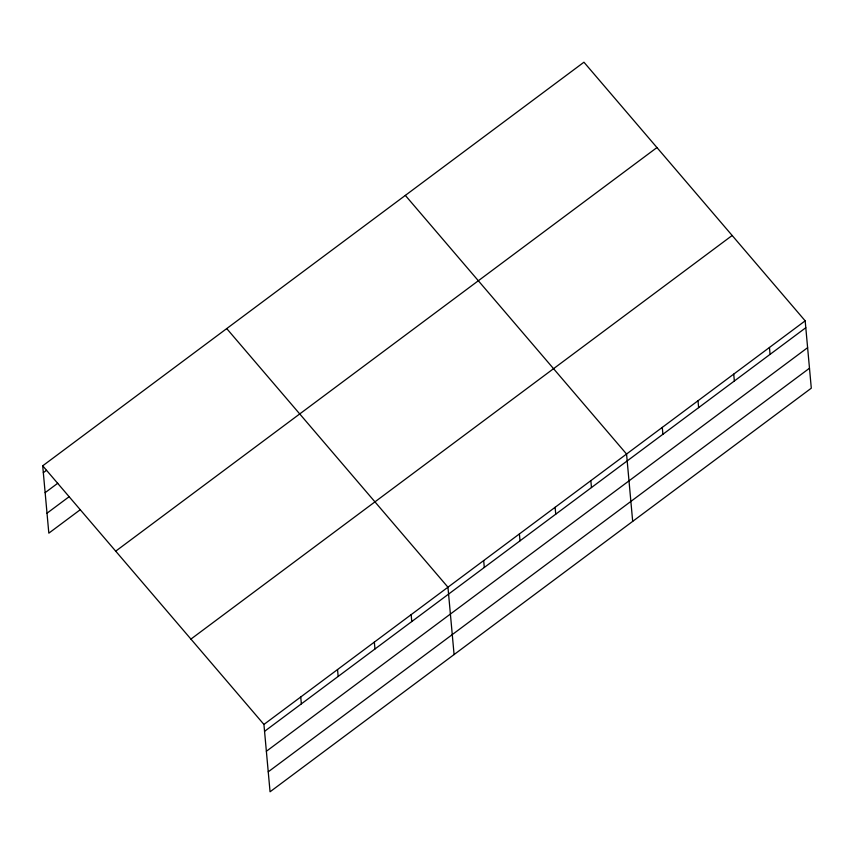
<?xml version="1.0" encoding="UTF-8"?>
<svg xmlns="http://www.w3.org/2000/svg" width="854" height="854" viewBox="0 0 854 854"><rect width="100%" height="100%" fill="white"/><g stroke="black" fill="none" stroke-linecap="round" stroke-linejoin="round"><path stroke-width="1.28" d="M42.7 465.814L583.944 62.214L805.173 320.837L811.3 388.186L270.056 791.786L263.929 724.438L42.7 465.814L48.827 533.163L80.372 509.635M43.33 472.689L46.479 470.34M45.145 492.651L57.762 483.236M47.013 513.201L69.099 496.74M115.706 551.161L656.95 147.561M190.922 639.091L732.166 235.49M263.929 724.438L805.173 320.837M264.559 731.323L805.802 327.722M266.373 751.274L807.617 347.674M268.241 771.835L809.485 368.234M405.33 195.395L626.558 454.029L632.686 521.378M226.726 328.587L447.955 587.21L454.082 654.559M769.454 347.482L770.073 354.357M733.725 374.116L734.355 381.001M698.006 400.75L698.636 407.636M662.288 427.395L662.907 434.27M590.84 480.663L591.47 487.549M555.121 507.297L555.74 514.183M519.392 533.942L520.022 540.828M483.674 560.576L484.303 567.462M411.148 614.656L411.777 621.541M374.34 642.101L374.97 648.987M337.533 669.547L338.163 676.432M300.736 696.992L301.355 703.877"/></g></svg>
